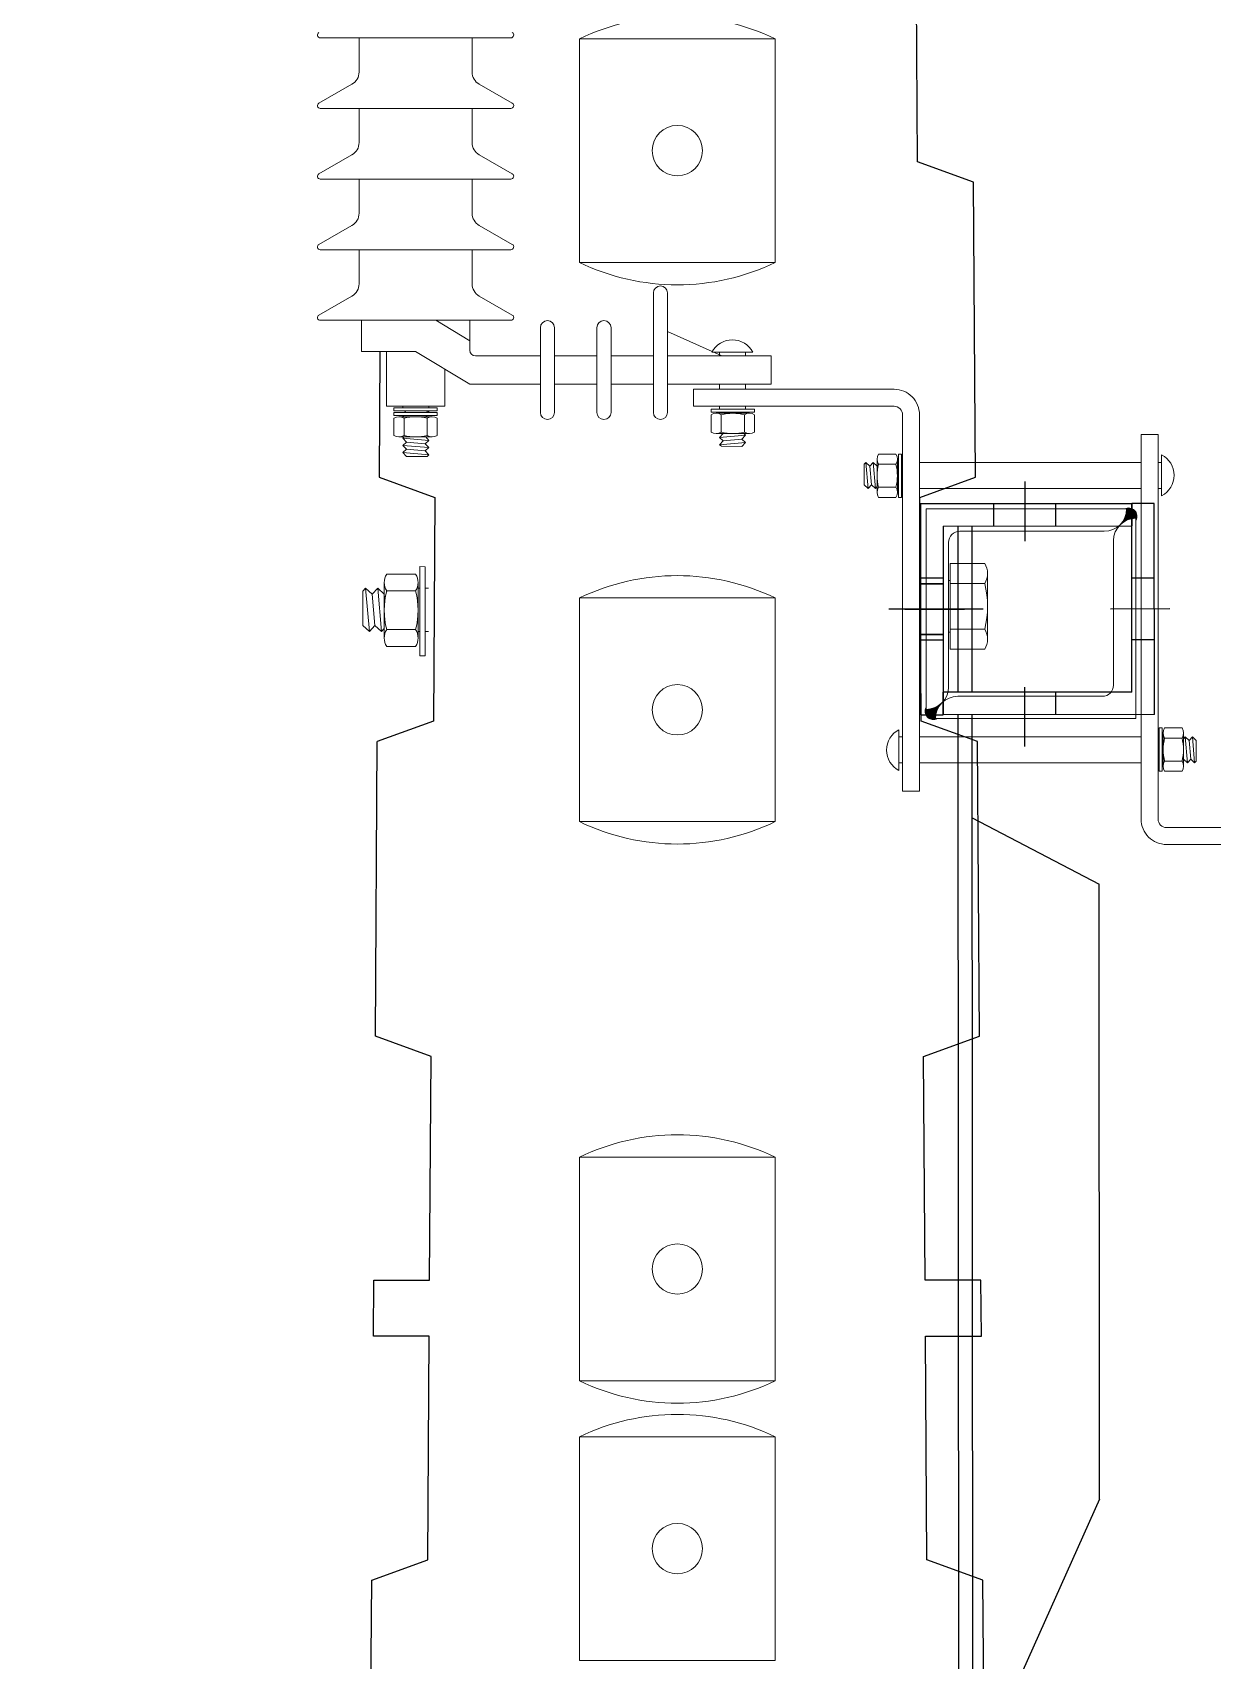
# Model space of a CAD drawing. Header units: millimetres. Extents: x -23083795 to 376618, y 113268 to 3804440.
# Drawn here: x 220127 to 220549, y 126553 to 127136 of the extents above; entities that cross this region are included whole.
import ezdxf

# ---------------------------------------------------------------- set-up
doc = ezdxf.new("R2010")
doc.units = ezdxf.units.MM
doc.header["$LTSCALE"] = 6
doc.linetypes.add('CENTER', pattern=[50.8, 31.75, -6.35, 6.35, -6.35])
doc.linetypes.add('HIDDEN', pattern=[9.525, 6.35, -3.175])
doc.layers.add('BULONG', color=7, linetype='Continuous')
for name, color, linetype, lineweight in [('FCO+LA', 150, 'Continuous', 5), ('Net manh', 4, 'Continuous', 13), ('Text', 7, 'Continuous', 13)]:
    doc.layers.add(name, color=color, linetype=linetype, lineweight=lineweight)

# ---------------------------------------------------------------- blocks, each defined once
blk = doc.blocks.new('xa+tc nhin ngang')
at = {"color": 9, "linetype": 'HIDDEN', "ltscale": 100}
for p, q in [((-36.99, 45.25), (-36.99, 24.1)), ((-47.99, 29.5), (-47.99, 37.5)), ((-25.99, 29.5), (-25.99, 37.5)), ((-83, 11), (-75, 11)), ((-8, 11), (0, 11)), ((-8, 9), (0, 9)), ((0, 9), (-8, 9)), ((-88.53, 0), (-67.38, 0)), ((5.53, 0), (-15.62, 0)), ((-83, -11), (-75, -11)), ((-8, -9), (0, -9)), ((0, -9), (-8, -9)), ((-8, -11), (0, -11)), ((-36.99, -48.82), (-36.99, -27.67)), ((-47.99, -37.5), (-47.99, -29.5))]:
    blk.add_line(p, q, dxfattribs=at)
for p, q in [((-83, 37.5), (-75, 37.5)), ((-83, -37.5), (-83, 37.5)), ((-75, 37.5), (-75, 29.5)), ((0, 37.5), (-75, 37.5)), ((-75, -29.5), (-75, 37.5)), ((0, 37.5), (0, -37.5)), ((-8, 29.5), (-75, 29.5)), ((-18.32, -29.5), (-18.32, 29.5)), ((-13.32, -29.5), (-13.32, 29.5)), ((-8, 29.5), (-8, -37.5)), ((-8, 25), (-8, -25)), ((-8, 7.98), (-8, -7.98)), ((-75, -29.5), (-8, -29.5)), ((-8, -37.5), (-8, -29.5)), ((-83, -37.5), (-8, -37.5)), ((-18.32, -486.84), (-18.32, -37.5)), ((-13.32, -486.84), (-13.32, -37.5)), ((0, -37.5), (-8, -37.5)), ((-18.32, -74.04), (-63.32, -97.65)), ((-63.32, -316.04), (-63.32, -97.65)), ((-63.32, -316.04), (-18.32, -416.04)), ((-13.32, -486.84), (-18.32, -486.84))]:
    blk.add_line(p, q)
at = {"color": 9, "linetype": 'CENTER', "ltscale": 100}
blk.add_line((-22.21, 0), (11.28, 0), dxfattribs=at)
at = {"layer": 'Text', "color": 245}
for p, q in [((-54.18, 37.5), (-19.79, 37.5)), ((-28.04, -450.04), (-4.37, -450.04))]:
    blk.add_line(p, q, dxfattribs=at)

msp = doc.modelspace()

# ---------------------------------------------------------------- hatches: boundary and pattern name
at = {"layer": 'FCO+LA', "ltscale": 10}
msp.add_hatch(color=256, dxfattribs=at).paths.add_polyline_path([(220516.21463, 126959.49292, 0.198912367), (220518.55777, 126965.14977), (220517.80589, 126965.14977, -0.744148308), (220521.87148, 126961.08418), (220521.87148, 126961.83606, 0.198912367)])
h = msp.add_hatch(color=256, dxfattribs=at)
edge = h.paths.add_edge_path()
edge.add_line((220446.87148, 126894.21536), (220446.87148, 126893.46348))
edge.add_ellipse((220446.87148, 126901.46348), major_axis=(-5.65685, 5.65685), ratio=1, start_angle=135, end_angle=180)
edge.add_ellipse((220458.18519, 126890.14977), major_axis=(5.65685, 5.65685), ratio=1, start_angle=90, end_angle=135)
edge.add_line((220450.18519, 126890.14977), (220450.93707, 126890.14977))
edge.add_ellipse((220449.51378, 126892.79207), major_axis=(-2.1222, 2.1222), ratio=1, start_angle=16.69056639, end_angle=163.30943361, ccw=False)

# ---------------------------------------------------------------- linework, layer by layer
for p, q in [((220443.80481, 127089.30663, -1.36858), (220443.27148, 127169.30663, -1.36858)), ((220463.85391, 127082.00935, -1.36858), (220443.80481, 127089.30663, -1.36858)), ((220464.55685, 126976.56857, -1.36858), (220463.85391, 127082.00935, -1.36858)), ((220251.56623, 127021.45288, -1.36858), (220251.26701, 126976.56857, -1.36858)), ((220251.26701, 126976.56857, -1.36858), (220271.21904, 126969.30663, -1.36858)), ((220444.60481, 126969.30663, -1.36858), (220464.55685, 126976.56857, -1.36858)), ((220271.21904, 126969.30663, -1.36858), (220270.6857, 126889.30663, -1.36858)), ((220445.13815, 126889.30663, -1.36858), (220444.60481, 126969.30663, -1.36858)), ((220270.6857, 126889.30663, -1.36858), (220250.63661, 126882.00935, -1.36858)), ((220465.18724, 126882.00935, -1.36858), (220445.13815, 126889.30663, -1.36858)), ((220249.93367, 126776.56857, -1.36858), (220250.63661, 126882.00935, -1.36858)), ((220465.89018, 126776.56857, -1.36858), (220465.18724, 126882.00935, -1.36858)), ((220269.8857, 126769.30663, -1.36858), (220249.93367, 126776.56857, -1.36858)), ((220445.93815, 126769.30663, -1.36858), (220465.89018, 126776.56857, -1.36858)), ((220269.35237, 126689.30663, -1.36858), (220269.8857, 126769.30663, -1.36858)), ((220446.47148, 126689.30663, -1.36858), (220445.93815, 126769.30663, -1.36858)), ((220249.21859, 126669.30663, -1.36858), (220249.35193, 126689.30663, -1.36858)), ((220249.35193, 126689.30663, -1.36858), (220269.35237, 126689.30663, -1.36858)), ((220466.47193, 126689.30663, -1.36858), (220446.47148, 126689.30663, -1.36858)), ((220466.60526, 126669.30663, -1.36858), (220466.47193, 126689.30663, -1.36858)), ((220269.21904, 126669.30663, -1.36858), (220249.21859, 126669.30663, -1.36858)), ((220268.6857, 126589.30663, -1.36858), (220269.21904, 126669.30663, -1.36858)), ((220447.13815, 126589.30663, -1.36858), (220446.60481, 126669.30663, -1.36858)), ((220446.60481, 126669.30663, -1.36858), (220466.60526, 126669.30663, -1.36858)), ((220248.63661, 126582.00935, -1.36858), (220268.6857, 126589.30663, -1.36858)), ((220467.18724, 126582.00935, -1.36858), (220447.13815, 126589.30663, -1.36858)), ((220248.26701, 126526.56857, -1.36858), (220248.63661, 126582.00935, -1.36858)), ((220467.55685, 126526.56857, -1.36858), (220467.18724, 126582.00935, -1.36858))]:
    msp.add_line(p, q)
at = {"color": 1}
msp.add_open_spline([(220626.69551, 126642.45871, -1.36858), (220620.90492, 126548.626, -1.36858), (220607.75588, 126335.55429, -1.36858), (220420.26681, 126006.27218, -1.36858), (220105.37628, 125768.52715, -1.36858), (219952.80386, 125471.57743, -1.36858), (219973.50172, 125148.99991, -1.36858), (219781.14996, 124748.55628, -1.36858), (219421.54051, 124334.63616, -1.36858), (219400.41606, 123960.08663, -1.36858), (219392.42703, 123818.43624, -1.36858)], degree=3, knots=[0, 0, 0, 0, 5.595702933, 12.706506622, 21.767396554, 29.322896717, 31.186601245, 41.008819934, 54.693952935, 63.01731741, 63.01731741, 63.01731741, 63.01731741], dxfattribs=at)
at = {"layer": 'FCO+LA', "ltscale": 10}
for p, q in [((220264.33295, 127133.65406, -1.36858), (220230.25436, 127133.65406, -1.36858)), ((220244.12891, 127133.65406, -1.36858), (220244.12891, 127121.43225, -1.36858)), ((220264.33295, 127133.65406, -1.36858), (220298.41155, 127133.65406, -1.36858)), ((220284.53699, 127133.65406, -1.36858), (220284.53699, 127121.43225, -1.36858)), ((220241.5839, 127117.04674, -1.36858), (220229.75316, 127110.28632, -1.36858)), ((220287.082, 127117.04674, -1.36858), (220298.91275, 127110.28632, -1.36858)), ((220264.33295, 127108.39901, -1.36858), (220230.25436, 127108.39901, -1.36858)), ((220244.12891, 127108.39901, -1.36858), (220244.12891, 127096.1772, -1.36858)), ((220264.33295, 127108.39901, -1.36858), (220298.41155, 127108.39901, -1.36858)), ((220284.53699, 127108.39901, -1.36858), (220284.53699, 127096.1772, -1.36858)), ((220241.5839, 127091.79169, -1.36858), (220229.75316, 127085.03126, -1.36858)), ((220287.082, 127091.79169, -1.36858), (220298.91275, 127085.03126, -1.36858)), ((220264.33295, 127083.14396, -1.36858), (220230.25436, 127083.14396, -1.36858)), ((220244.12891, 127083.14396, -1.36858), (220244.12891, 127070.92215, -1.36858)), ((220264.33295, 127083.14396, -1.36858), (220298.41155, 127083.14396, -1.36858)), ((220284.53699, 127083.14396, -1.36858), (220284.53699, 127070.92215, -1.36858)), ((220241.5839, 127066.53664, -1.36858), (220229.75316, 127059.77621, -1.36858)), ((220287.082, 127066.53664, -1.36858), (220298.91275, 127059.77621, -1.36858)), ((220264.33295, 127057.88891, -1.36858), (220230.25436, 127057.88891, -1.36858)), ((220264.33295, 127057.88891, -1.36858), (220244.12891, 127057.88891, -1.36858)), ((220244.12891, 127057.88891, -1.36858), (220244.12891, 127045.6671, -1.36858)), ((220264.33295, 127057.88891, -1.36858), (220298.41155, 127057.88891, -1.36858)), ((220264.33295, 127057.88891, -1.36858), (220284.53699, 127057.88891, -1.36858)), ((220284.53699, 127057.88891, -1.36858), (220284.53699, 127045.6671, -1.36858)), ((220241.5839, 127041.28159, -1.36858), (220229.75316, 127034.52116, -1.36858)), ((220287.082, 127041.28159, -1.36858), (220298.91275, 127034.52116, -1.36858)), ((220349.35912, 127014.83681, -1.36858), (220349.35912, 127042.39249, -1.36858)), ((220354.41013, 127014.83681, -1.36858), (220354.41013, 127042.39249, -1.36858)), ((220264.33295, 127032.63386, -1.36858), (220230.25436, 127032.63386, -1.36858)), ((220244.95076, 127021.45288, -1.36858), (220244.95076, 127032.63386, -1.36858)), ((220264.33295, 127032.63386, -1.36858), (220298.41155, 127032.63386, -1.36858)), ((220271.52157, 127032.63386, -1.36858), (220283.71514, 127025.31635, -1.36858)), ((220283.71514, 127021.93726, -1.36858), (220283.71514, 127032.63386, -1.36858)), ((220308.95104, 127014.83681, -1.36858), (220308.95104, 127029.98985, -1.36858)), ((220314.00205, 127014.83681, -1.36858), (220314.00205, 127029.98985, -1.36858)), ((220329.15508, 127014.83681, -1.36858), (220329.15508, 127029.98985, -1.36858)), ((220334.20609, 127014.83681, -1.36858), (220334.20609, 127029.98985, -1.36858)), ((220354.41013, 127028.61465, -1.36858), (220373.82074, 127019.89104, -1.36858)), ((220264.33295, 127021.45288, -1.36858), (220244.95076, 127021.45288, -1.36858)), ((220253.9073, 127001.86835, -1.36858), (220253.9073, 127021.45288, -1.36858)), ((220264.33295, 127021.45288, -1.36858), (220283.77445, 127009.7858, -1.36858)), ((220373.00684, 127021.23196, -1.36858), (220370.29149, 127021.23196, -1.36858)), ((220370.29149, 127021.23196, -1.36858), (220373.00684, 127021.23196, -1.36858)), ((220373.00684, 127021.23196, -1.36858), (220373.00684, 127019.95212, -1.36858)), ((220373.00684, 127021.23196, -1.36858), (220382.31686, 127021.23196, -1.36858)), ((220382.31686, 127021.23196, -1.36858), (220382.31686, 127019.95212, -1.36858)), ((220383.43199, 127021.23196, -1.36858), (220382.31686, 127021.23196, -1.36858)), ((220382.31686, 127021.23196, -1.36858), (220384.90462, 127021.23196, -1.36858)), ((220274.7586, 127001.86835, -1.36858), (220274.7586, 127015.19632, -1.36858)), ((220308.95104, 127019.91005, -1.36858), (220285.73496, 127019.91686, -1.36858)), ((220308.95104, 127014.83681, -1.36858), (220308.95104, 126999.68378, -1.36858)), ((220329.15508, 127019.90413, -1.36858), (220314.00205, 127019.90857, -1.36858)), ((220314.00205, 127014.83681, -1.36858), (220314.00205, 126999.68378, -1.36858)), ((220329.15508, 127014.83681, -1.36858), (220329.15508, 126999.68378, -1.36858)), ((220349.35912, 127019.89821, -1.36858), (220334.20609, 127019.90265, -1.36858)), ((220334.20609, 127014.83681, -1.36858), (220334.20609, 126999.68378, -1.36858)), ((220349.35912, 127014.83681, -1.36858), (220349.35912, 126999.68378, -1.36858)), ((220391.46343, 127019.88782, -1.36858), (220354.41013, 127019.89673, -1.36858)), ((220354.41013, 127014.83681, -1.36858), (220354.41013, 126999.68378, -1.36858)), ((220373.00684, 127019.89226, -1.36858), (220373.00684, 127019.95212, -1.36858)), ((220382.31686, 127019.89002, -1.36858), (220382.31686, 127019.95212, -1.36858)), ((220391.46343, 127009.7858, -1.36858), (220391.46343, 127019.88782, -1.36858)), ((220283.77445, 127009.7858, -1.36858), (220308.95104, 127009.7858, -1.36858)), ((220314.00205, 127009.7858, -1.36858), (220329.15508, 127009.7858, -1.36858)), ((220334.20609, 127009.7858, -1.36858), (220349.35912, 127009.7858, -1.36858)), ((220354.41013, 127009.7858, -1.36858), (220391.46343, 127009.7858, -1.36858)), ((220373.00684, 127009.7858, -1.36858), (220373.00684, 127007.94198, -1.36858)), ((220382.31686, 127009.7858, -1.36858), (220382.31686, 127007.94198, -1.36858)), ((220435.40183, 127007.94198, -1.36858), (220363.67428, 127007.94198, -1.36858)), ((220363.67428, 127001.88077, -1.36858), (220363.67428, 127007.94198, -1.36858)), ((220264.33295, 127001.86835, -1.36858), (220253.9073, 127001.86835, -1.36858)), ((220272.07106, 127001.28627, -1.36858), (220256.5722, 127001.28627, -1.36858)), ((220256.5722, 127000.19869, -1.36858), (220256.5722, 127001.28627, -1.36858)), ((220272.07634, 127000.19869, -1.36858), (220256.5722, 127000.19869, -1.36858)), ((220272.07106, 126999.64329, -1.36858), (220256.5722, 126999.64329, -1.36858)), ((220256.5722, 126998.55571, -1.36858), (220256.5722, 126999.64329, -1.36858)), ((220272.07634, 126998.55571, -1.36858), (220256.5722, 126998.55571, -1.36858)), ((220256.5722, 126997.61532, -1.36858), (220256.5722, 126991.40863, -1.36858)), ((220258.38248, 126998.13254, -1.36858), (220264.33055, 126998.13254, -1.36858)), ((220259.74667, 127001.86835, -1.36858), (220259.74667, 127001.28627, -1.36858)), ((220260.08113, 126998.55571, -1.36858), (220259.74667, 126998.25051, -1.36858)), ((220259.85515, 126998.13254, -1.36858), (220259.74667, 126998.25051, -1.36858)), ((220260.19276, 126997.61532, -1.36858), (220260.19276, 126991.40863, -1.36858)), ((220260.844, 126999.64329, -1.36858), (220260.33328, 127000.19869, -1.36858)), ((220270.27934, 126998.13254, -1.36858), (220264.33055, 126998.13254, -1.36858)), ((220264.33295, 127001.86835, -1.36858), (220274.7586, 127001.86835, -1.36858)), ((220269.05669, 127000.02211, -1.36858), (220267.03828, 127000.19869, -1.36858)), ((220268.02705, 126998.55571, -1.36858), (220268.41618, 126998.13254, -1.36858)), ((220268.46833, 126997.61532, -1.36858), (220268.46833, 126991.40863, -1.36858)), ((220268.64156, 126999.64329, -1.36858), (220269.05669, 127000.02211, -1.36858)), ((220269.05669, 127001.86835, -1.36858), (220269.05669, 127001.28627, -1.36858)), ((220269.05669, 127000.19869, -1.36858), (220269.05669, 127000.02211, -1.36858)), ((220272.07634, 127000.19869, -1.36858), (220272.07106, 127001.28627, -1.36858)), ((220272.07106, 126999.64329, -1.36858), (220272.07634, 126998.55571, -1.36858)), ((220272.0889, 126991.40863, -1.36858), (220272.0889, 126997.61532, -1.36858)), ((220435.39862, 127001.88077, -1.36858), (220363.67428, 127001.88077, -1.36858)), ((220370.01616, 126992.65065, -1.36858), (220370.01616, 126998.85733, -1.36858)), ((220370.02871, 126999.77981, -1.36858), (220370.034, 127000.86738, -1.36858)), ((220370.02871, 126999.77981, -1.36858), (220385.53286, 126999.77981, -1.36858)), ((220370.034, 127000.86738, -1.36858), (220385.53286, 127000.86738, -1.36858)), ((220371.82572, 126999.37455, -1.36858), (220377.77451, 126999.37455, -1.36858)), ((220373.00684, 127001.88077, -1.36858), (220373.00684, 127000.86738, -1.36858)), ((220373.00684, 126999.77981, -1.36858), (220373.00684, 126999.40829, -1.36858)), ((220373.63672, 126998.85733, -1.36858), (220373.63672, 126992.65065, -1.36858)), ((220383.72258, 126999.37455, -1.36858), (220377.77451, 126999.37455, -1.36858)), ((220381.9123, 126998.85733, -1.36858), (220381.9123, 126992.65065, -1.36858)), ((220382.31686, 127001.88077, -1.36858), (220382.31686, 127000.86738, -1.36858)), ((220382.31686, 126999.77981, -1.36858), (220382.31686, 126999.37455, -1.36858)), ((220385.53286, 126999.77981, -1.36858), (220385.53286, 127000.86738, -1.36858)), ((220385.53286, 126998.85733, -1.36858), (220385.53286, 126992.65065, -1.36858)), ((220438.42923, 126998.85016, -1.36858), (220438.42923, 126864.27353, -1.36858)), ((220444.49044, 126998.85337, -1.36858), (220444.49044, 126864.27353, -1.36858)), ((220377.77451, 126992.13342, -1.36858), (220371.8118, 126992.13342, -1.36858)), ((220374.2999, 126992.13091, -1.36858), (220373.00684, 126990.72472, -1.36858)), ((220373.00684, 126990.72472, -1.36858), (220382.31686, 126991.53925, -1.36858)), ((220373.63672, 126992.73607, -1.36858), (220373.76561, 126992.61846, -1.36858)), ((220374.29714, 126992.13342, -1.36858), (220374.2999, 126992.13091, -1.36858)), ((220374.2999, 126992.13091, -1.36858), (220375.74045, 126992.25694, -1.36858)), ((220377.77451, 126992.13342, -1.36858), (220383.72258, 126992.13342, -1.36858)), ((220381.0238, 126990.13306, -1.36858), (220382.31686, 126991.53925, -1.36858)), ((220381.66571, 126992.13342, -1.36858), (220382.31686, 126991.53925, -1.36858)), ((220523.73848, 126991.83875, -1.36858), (220529.79969, 126991.83875, -1.36858)), ((220523.73848, 126854.2421, -1.36858), (220523.73848, 126991.83875, -1.36858)), ((220529.79969, 126854.24531, -1.36858), (220529.79969, 126991.83875, -1.36858)), ((220264.33055, 126990.89141, -1.36858), (220258.38248, 126990.89141, -1.36858)), ((220260.1842, 126990.89141, -1.36858), (220259.74667, 126990.49216, -1.36858)), ((220269.05669, 126989.67764, -1.36858), (220259.74667, 126990.49216, -1.36858)), ((220261.03973, 126989.08597, -1.36858), (220259.74667, 126990.49216, -1.36858)), ((220261.03973, 126989.08597, -1.36858), (220259.74667, 126987.90604, -1.36858)), ((220269.05669, 126987.09152, -1.36858), (220259.74667, 126987.90604, -1.36858)), ((220261.03973, 126986.49986, -1.36858), (220259.74667, 126987.90604, -1.36858)), ((220261.03973, 126986.49986, -1.36858), (220259.74667, 126985.31993, -1.36858)), ((220267.76363, 126988.49771, -1.36858), (220261.03973, 126989.08597, -1.36858)), ((220267.76363, 126985.91159, -1.36858), (220261.03973, 126986.49986, -1.36858)), ((220264.33055, 126990.89141, -1.36858), (220270.29326, 126990.89141, -1.36858)), ((220269.05669, 126989.67764, -1.36858), (220267.76363, 126988.49771, -1.36858)), ((220267.76363, 126988.49771, -1.36858), (220269.05669, 126987.09152, -1.36858)), ((220269.05669, 126987.09152, -1.36858), (220267.76363, 126985.91159, -1.36858)), ((220267.76363, 126985.91159, -1.36858), (220269.05669, 126984.5054, -1.36858)), ((220267.94057, 126990.89141, -1.36858), (220269.05669, 126989.67764, -1.36858)), ((220373.00684, 126990.72472, -1.36858), (220374.2999, 126989.54479, -1.36858)), ((220374.2999, 126989.54479, -1.36858), (220373.00684, 126988.13861, -1.36858)), ((220373.00684, 126988.13861, -1.36858), (220382.31686, 126988.95313, -1.36858)), ((220373.00684, 126988.13861, -1.36858), (220373.65196, 126987.54993, -1.36858)), ((220381.0238, 126987.54694, -1.36858), (220373.65196, 126987.54993, -1.36858)), ((220374.2999, 126989.54479, -1.36858), (220381.0238, 126990.13306, -1.36858)), ((220381.0238, 126990.13306, -1.36858), (220382.31686, 126988.95313, -1.36858)), ((220381.0238, 126987.54694, -1.36858), (220382.31686, 126988.95313, -1.36858)), ((220269.05669, 126984.5054, -1.36858), (220259.74667, 126985.31993, -1.36858)), ((220261.03973, 126983.91374, -1.36858), (220259.74667, 126985.31993, -1.36858)), ((220261.03973, 126983.91374, -1.36858), (220268.4083, 126983.91374, -1.36858)), ((220269.05669, 126984.5054, -1.36858), (220268.4083, 126983.91374, -1.36858)), ((220424.76355, 126973.78254, -1.36858), (220424.76654, 126981.15439, -1.36858)), ((220425.35521, 126981.7995, -1.36858), (220424.76654, 126981.15439, -1.36858)), ((220426.7614, 126980.50645, -1.36858), (220425.35521, 126981.7995, -1.36858)), ((220425.35521, 126981.7995, -1.36858), (220426.16973, 126972.48948, -1.36858)), ((220427.94133, 126981.7995, -1.36858), (220426.7614, 126980.50645, -1.36858)), ((220426.7614, 126980.50645, -1.36858), (220427.34967, 126973.78254, -1.36858)), ((220429.34752, 126980.50645, -1.36858), (220427.94133, 126981.7995, -1.36858)), ((220427.94133, 126981.7995, -1.36858), (220428.75585, 126972.48948, -1.36858)), ((220429.35003, 126980.5092, -1.36858), (220429.34752, 126980.50645, -1.36858)), ((220429.34752, 126980.50645, -1.36858), (220429.47355, 126979.06589, -1.36858)), ((220429.35003, 126977.03183, -1.36858), (220429.35003, 126982.99454, -1.36858)), ((220429.95267, 126981.16962, -1.36858), (220429.83506, 126981.04074, -1.36858)), ((220429.86725, 126984.79019, -1.36858), (220436.07394, 126984.79019, -1.36858)), ((220436.07394, 126981.16962, -1.36858), (220429.86725, 126981.16962, -1.36858)), ((220436.59116, 126982.98063, -1.36858), (220436.59116, 126977.03183, -1.36858)), ((220436.99641, 126981.7995, -1.36858), (220436.6249, 126981.7995, -1.36858)), ((220436.99641, 126984.77763, -1.36858), (220438.08399, 126984.77234, -1.36858)), ((220436.99641, 126984.77763, -1.36858), (220436.99641, 126969.27348, -1.36858)), ((220438.08399, 126984.77234, -1.36858), (220438.08399, 126969.27348, -1.36858)), ((220438.42923, 126981.7995, -1.36858), (220438.08399, 126981.7995, -1.36858)), ((220453.11619, 126981.7995, -1.36858), (220444.49044, 126981.7995, -1.36858)), ((220523.73848, 126981.7995, -1.36858), (220453.11619, 126981.7995, -1.36858)), ((220529.71511, 126981.7995, -1.36858), (220529.79969, 126981.7995, -1.36858)), ((220531.07954, 126981.7995, -1.36858), (220529.79969, 126981.7995, -1.36858)), ((220531.07954, 126981.7995, -1.36858), (220531.07954, 126984.51486, -1.36858)), ((220531.07954, 126984.51486, -1.36858), (220531.07954, 126981.7995, -1.36858)), ((220531.07954, 126981.7995, -1.36858), (220531.07954, 126972.48948, -1.36858)), ((220424.76355, 126973.78254, -1.36858), (220426.16973, 126972.48948, -1.36858)), ((220427.34967, 126973.78254, -1.36858), (220426.16973, 126972.48948, -1.36858)), ((220427.34967, 126973.78254, -1.36858), (220428.75585, 126972.48948, -1.36858)), ((220429.35003, 126977.03183, -1.36858), (220429.35003, 126971.08377, -1.36858)), ((220436.59116, 126971.08377, -1.36858), (220436.59116, 126977.03183, -1.36858)), ((220429.35003, 126973.14063, -1.36858), (220428.75585, 126972.48948, -1.36858)), ((220436.07394, 126972.89405, -1.36858), (220429.86725, 126972.89405, -1.36858)), ((220436.07394, 126969.27348, -1.36858), (220429.86725, 126969.27348, -1.36858)), ((220436.99641, 126972.48948, -1.36858), (220436.59116, 126972.48948, -1.36858)), ((220436.99641, 126969.27348, -1.36858), (220438.08399, 126969.27348, -1.36858)), ((220438.42923, 126972.48948, -1.36858), (220438.08399, 126972.48948, -1.36858)), ((220446.6118, 126972.48948, -1.36858), (220444.49044, 126972.48948, -1.36858)), ((220523.73848, 126972.48948, -1.36858), (220446.6118, 126972.48948, -1.36858)), ((220529.71511, 126972.48948, -1.36858), (220529.79969, 126972.48948, -1.36858)), ((220531.07954, 126972.48948, -1.36858), (220529.79969, 126972.48948, -1.36858)), ((220531.07954, 126971.37436, -1.36858), (220531.07954, 126972.48948, -1.36858)), ((220531.07954, 126972.48948, -1.36858), (220531.07954, 126969.90173, -1.36858)), ((220518.55777, 126965.14977, -1.36858), (220446.87148, 126965.14977, -1.36858)), ((220446.87148, 126965.14977, -1.36858), (220518.55777, 126965.14977, -1.36858)), ((220446.87148, 126965.14977, -1.36858), (220446.87148, 126893.46348, -1.36858)), ((220458.87148, 126957.14977, -1.36858), (220510.55777, 126957.14977, -1.36858)), ((220510.55777, 126957.14977, -1.36858), (220458.87148, 126957.14977, -1.36858)), ((220521.87148, 126890.14977, -1.36858), (220521.87148, 126961.83606, -1.36858)), ((220521.87148, 126890.14977, -1.36858), (220521.87148, 126961.83606, -1.36858)), ((220454.87148, 126953.14977, -1.36858), (220454.87148, 126901.46348, -1.36858)), ((220513.87148, 126902.14977, -1.36858), (220513.87148, 126953.83606, -1.36858)), ((220455.51448, 126945.66826, -1.36858), (220455.51448, 126914.94519, -1.36858)), ((220467.80371, 126945.66826, -1.36858), (220455.51448, 126945.66826, -1.36858)), ((220253.13163, 126928.91196, -1.36858), (220253.13296, 126938.85278, -1.36858)), ((220253.99566, 126941.8463, -1.36858), (220264.34322, 126941.84491, -1.36858)), ((220265.20512, 126938.82796, -1.36858), (220265.20379, 126928.91034, -1.36858)), ((220265.88235, 126944.51345, -1.36858), (220265.87616, 126912.58442, -1.36858)), ((220265.88235, 126944.51345, -1.36858), (220267.69552, 126944.5044, -1.36858)), ((220267.69552, 126944.5044, -1.36858), (220267.68933, 126912.58418, -1.36858)), ((220455.51448, 126939.52365, -1.36858), (220454.87148, 126939.52365, -1.36858)), ((220455.51448, 126941.73159, -1.36858), (220455.51448, 126939.52365, -1.36858)), ((220455.51448, 126921.0898, -1.36858), (220455.51448, 126939.52365, -1.36858)), ((220468.82781, 126930.30672, -1.36858), (220468.82781, 126942.11289, -1.36858)), ((220245.48447, 126923.49587, -1.36858), (220245.4911, 126935.78596, -1.36858)), ((220246.47267, 126936.86134, -1.36858), (220245.4911, 126935.78596, -1.36858)), ((220246.47267, 126936.86134, -1.36858), (220247.82853, 126921.33981, -1.36858)), ((220248.81673, 126934.70529, -1.36858), (220246.47267, 126936.86134, -1.36858)), ((220250.78416, 126936.86077, -1.36858), (220248.81673, 126934.70529, -1.36858)), ((220248.81673, 126934.70529, -1.36858), (220249.79596, 126923.49529, -1.36858)), ((220250.78416, 126936.86077, -1.36858), (220252.14002, 126921.33924, -1.36858)), ((220253.12821, 126934.70471, -1.36858), (220250.78416, 126936.86077, -1.36858)), ((220253.1324, 126934.7093, -1.36858), (220253.12821, 126934.70471, -1.36858)), ((220253.12821, 126934.70471, -1.36858), (220253.33801, 126932.30303, -1.36858)), ((220254.13726, 126935.8102, -1.36858), (220253.94115, 126935.59535, -1.36858)), ((220264.34241, 126935.80883, -1.36858), (220253.99485, 126935.81022, -1.36858)), ((220265.88048, 126936.85874, -1.36858), (220265.2611, 126936.85883, -1.36858)), ((220268.98767, 126936.85833, -1.36858), (220267.69365, 126936.8585, -1.36858)), ((220455.51448, 126938.49954, -1.36858), (220467.80371, 126938.49954, -1.36858)), ((220253.13163, 126928.91196, -1.36858), (220253.1303, 126918.99554, -1.36858)), ((220265.20246, 126918.99392, -1.36858), (220265.20379, 126928.91034, -1.36858)), ((220468.82781, 126930.30672, -1.36858), (220468.82781, 126918.52955, -1.36858)), ((220245.48447, 126923.49587, -1.36858), (220247.82853, 126921.33981, -1.36858)), ((220249.79596, 126923.49529, -1.36858), (220247.82853, 126921.33981, -1.36858)), ((220249.79596, 126923.49529, -1.36858), (220252.14002, 126921.33924, -1.36858)), ((220253.13076, 126922.42467, -1.36858), (220252.14002, 126921.33924, -1.36858)), ((220264.34057, 126922.01208, -1.36858), (220253.993, 126922.01346, -1.36858)), ((220455.51448, 126922.1139, -1.36858), (220467.80371, 126922.1139, -1.36858)), ((220264.33976, 126915.976, -1.36858), (220253.99219, 126915.97738, -1.36858)), ((220265.8784, 126921.33739, -1.36858), (220265.20277, 126921.33748, -1.36858)), ((220268.97653, 126921.33698, -1.36858), (220267.69157, 126921.33715, -1.36858)), ((220455.51448, 126921.0898, -1.36858), (220454.87148, 126921.0898, -1.36858)), ((220455.51448, 126921.0898, -1.36858), (220455.51448, 126915.7134, -1.36858)), ((220265.87616, 126912.58442, -1.36858), (220267.68933, 126912.58418, -1.36858)), ((220455.51448, 126914.94519, -1.36858), (220467.80371, 126914.94519, -1.36858)), ((220509.87148, 126898.14977, -1.36858), (220458.18519, 126898.14977, -1.36858)), ((220521.87148, 126890.14977, -1.36858), (220450.18519, 126890.14977, -1.36858)), ((220530.14493, 126871.33994, -1.36858), (220530.14493, 126886.8388, -1.36858)), ((220531.23251, 126886.8388, -1.36858), (220530.14493, 126886.8388, -1.36858)), ((220531.23251, 126871.33465, -1.36858), (220531.23251, 126886.8388, -1.36858)), ((220532.15499, 126886.8388, -1.36858), (220538.36167, 126886.8388, -1.36858)), ((220437.14938, 126883.6228, -1.36858), (220437.14938, 126886.21055, -1.36858)), ((220437.14938, 126884.73792, -1.36858), (220437.14938, 126883.6228, -1.36858)), ((220437.14938, 126883.6228, -1.36858), (220438.42923, 126883.6228, -1.36858)), ((220437.14938, 126874.31277, -1.36858), (220437.14938, 126883.6228, -1.36858)), ((220444.49044, 126883.6228, -1.36858), (220523.73848, 126883.6228, -1.36858)), ((220529.79969, 126883.6228, -1.36858), (220530.14493, 126883.6228, -1.36858)), ((220531.23251, 126883.6228, -1.36858), (220531.63776, 126883.6228, -1.36858)), ((220531.63776, 126885.02851, -1.36858), (220531.63776, 126879.08044, -1.36858)), ((220532.15499, 126883.21823, -1.36858), (220538.36167, 126883.21823, -1.36858)), ((220538.87889, 126879.08044, -1.36858), (220538.87889, 126885.02851, -1.36858)), ((220538.87889, 126882.97165, -1.36858), (220539.47307, 126883.6228, -1.36858)), ((220540.28759, 126874.31277, -1.36858), (220539.47307, 126883.6228, -1.36858)), ((220540.87926, 126882.32974, -1.36858), (220539.47307, 126883.6228, -1.36858)), ((220540.87926, 126882.32974, -1.36858), (220542.05919, 126883.6228, -1.36858)), ((220541.46752, 126875.60583, -1.36858), (220540.87926, 126882.32974, -1.36858)), ((220542.87371, 126874.31277, -1.36858), (220542.05919, 126883.6228, -1.36858)), ((220543.46537, 126882.32974, -1.36858), (220542.05919, 126883.6228, -1.36858)), ((220543.46537, 126882.32974, -1.36858), (220543.46239, 126874.95789, -1.36858)), ((220531.63776, 126873.13165, -1.36858), (220531.63776, 126879.08044, -1.36858)), ((220532.15499, 126874.94266, -1.36858), (220538.36167, 126874.94266, -1.36858)), ((220538.27625, 126874.94266, -1.36858), (220538.39386, 126875.07154, -1.36858)), ((220538.8814, 126875.60583, -1.36858), (220538.75537, 126877.04639, -1.36858)), ((220538.87889, 126879.08044, -1.36858), (220538.87889, 126873.11773, -1.36858)), ((220538.87889, 126875.60308, -1.36858), (220538.8814, 126875.60583, -1.36858)), ((220538.8814, 126875.60583, -1.36858), (220540.28759, 126874.31277, -1.36858)), ((220540.28759, 126874.31277, -1.36858), (220541.46752, 126875.60583, -1.36858)), ((220541.46752, 126875.60583, -1.36858), (220542.87371, 126874.31277, -1.36858)), ((220542.87371, 126874.31277, -1.36858), (220543.46239, 126874.95789, -1.36858)), ((220437.14938, 126874.31277, -1.36858), (220438.42923, 126874.31277, -1.36858)), ((220437.14938, 126874.31277, -1.36858), (220437.14938, 126871.59742, -1.36858)), ((220437.14938, 126871.59742, -1.36858), (220437.14938, 126874.31277, -1.36858)), ((220451.97299, 126874.31277, -1.36858), (220444.49044, 126874.31277, -1.36858)), ((220451.97299, 126874.31277, -1.36858), (220523.73848, 126874.31277, -1.36858)), ((220529.79969, 126874.31277, -1.36858), (220530.14493, 126874.31277, -1.36858)), ((220531.23251, 126871.33465, -1.36858), (220530.14493, 126871.33994, -1.36858)), ((220531.23251, 126874.31277, -1.36858), (220531.60402, 126874.31277, -1.36858)), ((220538.36167, 126871.32209, -1.36858), (220532.15499, 126871.32209, -1.36858)), ((220444.49044, 126864.27353, -1.36858), (220438.42923, 126864.27353, -1.36858)), ((220532.8303, 126851.2147, -1.36858), (220604.55464, 126851.2147, -1.36858)), ((220532.82709, 126845.15349, -1.36858), (220604.55464, 126845.15349, -1.36858))]:
    msp.add_line(p, q, dxfattribs=at)
for centre, radius, start, end in [((220230.25436, 127134.66427, -1.36858), 1.0102, 119.7448813, 270), ((220298.41155, 127134.66427, -1.36858), 1.0102, 270, 60.2551187), ((220239.0779, 127121.43225, -1.36858), 5.05101, 299.7448813, 0), ((220289.588, 127121.43225, -1.36858), 5.05101, 180, 240.2551187), ((220230.25436, 127109.40921, -1.36858), 1.0102, 119.7448813, 270), ((220298.41155, 127109.40921, -1.36858), 1.0102, 270, 60.2551187), ((220239.0779, 127096.1772, -1.36858), 5.05101, 299.7448813, 0), ((220289.588, 127096.1772, -1.36858), 5.05101, 180, 240.2551187), ((220230.25436, 127084.15416, -1.36858), 1.0102, 119.7448813, 270), ((220298.41155, 127084.15416, -1.36858), 1.0102, 270, 60.2551187), ((220239.0779, 127070.92215, -1.36858), 5.05101, 299.7448813, 0), ((220289.588, 127070.92215, -1.36858), 5.05101, 180, 240.2551187), ((220230.25436, 127058.89911, -1.36858), 1.0102, 119.7448813, 270), ((220298.41155, 127058.89911, -1.36858), 1.0102, 270, 60.2551187), ((220239.0779, 127045.6671, -1.36858), 5.05101, 299.7448813, 0), ((220289.588, 127045.6671, -1.36858), 5.05101, 180, 240.2551187), ((220351.88463, 127042.39249, -1.36858), 2.52551, 0, 180), ((220230.25436, 127033.64406, -1.36858), 1.0102, 119.7448813, 270), ((220298.41155, 127033.64406, -1.36858), 1.0102, 270, 60.2551187), ((220311.47655, 127029.98985, -1.36858), 2.52551, 0, 180), ((220331.68059, 127029.98985, -1.36858), 2.52551, 0, 180), ((220285.73555, 127021.93726, -1.36858), 2.0204, 180, 269.9832078), ((220377.59805, 127017.40991, -1.36858), 8.24584, 27.61396506, 152.38603494), ((220435.39862, 126998.85016, -1.36858), 9.09182, 359.97978326, 90.02021674), ((220258.38248, 126994.70593, -1.36858), 3.42661, 58.1092082, 121.8907918), ((220264.33055, 126981.32278, -1.36858), 16.80976, 75.7499673, 104.2500327), ((220270.27862, 126994.70593, -1.36858), 3.4266, 58.10920376, 121.89079624), ((220311.47655, 126999.68378, -1.36858), 2.52551, 180, 0), ((220331.68059, 126999.68378, -1.36858), 2.52551, 180, 0), ((220351.88463, 126999.68378, -1.36858), 2.52551, 180, 0), ((220371.82644, 126995.94795, -1.36858), 3.4266, 58.10920376, 121.89079624), ((220377.77451, 126982.56479, -1.36858), 16.80976, 75.7499673, 104.2500327), ((220383.72258, 126995.94795, -1.36858), 3.42661, 58.1092082, 121.8907918), ((220435.39862, 126998.85016, -1.36858), 3.03061, 359.97978326, 90), ((220258.38248, 126994.31802, -1.36858), 3.42661, 238.1092082, 301.8907918), ((220264.33055, 127007.70117, -1.36858), 16.80976, 255.7499673, 284.2500327), ((220270.27862, 126994.31781, -1.36858), 3.42643, 238.10737769, 301.89262231), ((220371.82644, 126995.55982, -1.36858), 3.42643, 238.10737769, 301.89262231), ((220377.77451, 127008.94319, -1.36858), 16.80976, 255.7499673, 284.2500327), ((220383.72258, 126995.56003, -1.36858), 3.42661, 238.1092082, 301.8907918), ((220432.77643, 126982.9799, -1.36858), 3.42643, 148.10737769, 211.89262231), ((220446.15979, 126977.03183, -1.36858), 16.80976, 165.7499673, 194.2500327), ((220433.16455, 126982.9799, -1.36858), 3.4266, 328.10920376, 31.89079624), ((220419.7814, 126977.03183, -1.36858), 16.80976, 345.7499673, 14.2500327), ((220527.25749, 126977.20829, -1.36858), 8.24584, 297.61396506, 62.38603494), ((220432.77664, 126971.08377, -1.36858), 3.42661, 148.1092082, 211.8907918), ((220433.16455, 126971.08377, -1.36858), 3.42661, 328.1092082, 31.8907918), ((220510.55777, 126965.14977, -1.36858), 8, 270, 0), ((220519.22918, 126962.50747, -1.36858), 3.00125, 331.69056639, 118.30943361), ((220458.87148, 126953.14977, -1.36858), 4, 90, 180), ((220521.87148, 126953.83606, -1.36858), 8, 90, 180), ((220462.04354, 126942.0839, -1.36858), 6.78433, 328.10737769, 31.89262231), ((220258.84533, 126938.82761, -1.36858), 5.71243, 148.09969583, 211.88494046), ((220259.4924, 126938.82752, -1.36858), 5.71272, 328.10152191, 31.88311438), ((220281.15628, 126928.9082, -1.36858), 28.02466, 165.74228545, 194.24235084), ((220237.17913, 126928.9141, -1.36858), 28.02466, 345.74228545, 14.24235084), ((220435.54448, 126930.30672, -1.36858), 33.28333, 345.7499673, 14.2500327), ((220258.84302, 126918.99477, -1.36858), 5.71272, 148.10152634, 211.88310995), ((220259.48974, 126918.99469, -1.36858), 5.71272, 328.10152634, 31.88310995), ((220462.04313, 126918.52955, -1.36858), 6.78468, 328.1092082, 31.8907918), ((220446.87148, 126901.46348, -1.36858), 8, 270, 0), ((220458.18519, 126890.14977, -1.36858), 8, 90, 180), ((220509.87148, 126902.14977, -1.36858), 4, 270, 0), ((220449.51378, 126892.79207, -1.36858), 3.00125, 151.69056639, 298.30943361), ((220535.06437, 126885.02851, -1.36858), 3.42661, 148.1092082, 211.8907918), ((220535.45229, 126885.02851, -1.36858), 3.42661, 328.1092082, 31.8907918), ((220440.97143, 126878.90399, -1.36858), 8.24584, 117.61396506, 242.38603494), ((220548.44752, 126879.08044, -1.36858), 16.80976, 165.7499673, 194.2500327), ((220522.06913, 126879.08044, -1.36858), 16.80976, 345.7499673, 14.2500327), ((220535.06437, 126873.13237, -1.36858), 3.4266, 148.10920376, 211.89079624), ((220535.45249, 126873.13237, -1.36858), 3.42643, 328.10737769, 31.89262231), ((220532.8303, 126854.24531, -1.36858), 9.09182, 179.97978326, 270.02021674), ((220532.8303, 126854.24531, -1.36858), 3.03061, 179.97978326, 270)]:
    msp.add_arc(centre, radius, start, end, dxfattribs=at)
at = {"layer": 'Net manh', "ltscale": 10, "elevation": -1.36858}
for points in [[(220392.91193, 127053.30663), (220322.91193, 127053.30663), (220322.91193, 127133.30663), (220392.91193, 127133.30663)], [(220392.91193, 126853.30663), (220322.91193, 126853.30663), (220322.91193, 126933.30663), (220392.91193, 126933.30663)], [(220392.91193, 126653.30663), (220322.91193, 126653.30663), (220322.91193, 126733.30663), (220392.91193, 126733.30663)], [(220392.91193, 126553.30663), (220322.91193, 126553.30663), (220322.91193, 126633.30663), (220392.91193, 126633.30663)]]:
    msp.add_lwpolyline(points, close=True, dxfattribs=at)
at = {"layer": 'Net manh', "ltscale": 10}
for centre in [(220357.91193, 127093.30663, -1.36858), (220357.91193, 126893.30663, -1.36858), (220357.91193, 126693.30663, -1.36858), (220357.91193, 126593.30663, -1.36858)]:
    msp.add_circle(centre, 9, dxfattribs=at)
for centre, start, end in [((220357.91193, 127060.74413, -1.36858), 64.24999688, 115.75000312), ((220357.91193, 127125.86913, -1.36858), 244.24999688, 295.75000312), ((220357.91193, 126860.74413, -1.36858), 64.24999688, 115.75000312), ((220357.91193, 126925.86913, -1.36858), 244.24999688, 295.75000312), ((220357.91193, 126660.74413, -1.36858), 64.24999688, 115.75000312), ((220357.91193, 126725.86913, -1.36858), 244.24999688, 295.75000312), ((220357.91193, 126560.74413, -1.36858), 64.24999688, 115.75000312)]:
    msp.add_arc(centre, 80.5625, start, end, dxfattribs=at)

# ---------------------------------------------------------------- block references
at = {"layer": 'BULONG', "color": 1, "extrusion": (0, 0, -1), "xscale": 1.007432505352144, "yscale": 1.007432505352199, "zscale": -1.007432505352144, "rotation": 359.9563169153269}
msp.add_blockref('xa+tc nhin ngang', (-220444.87148, 126929.30663, 1.36858), dxfattribs=at)

doc.saveas('drawing.dxf')
